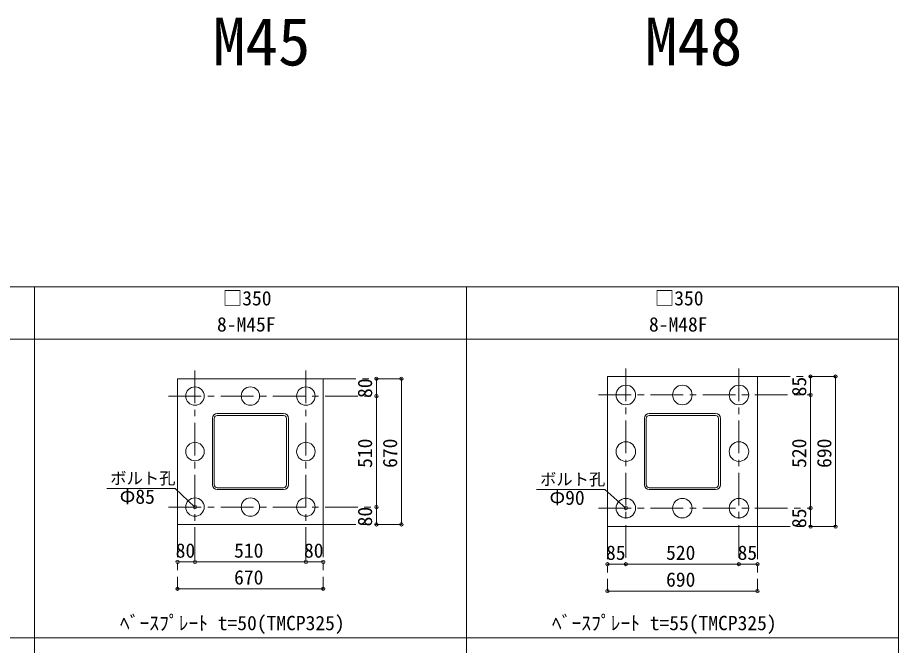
# Model space of a CAD drawing. Units: millimetres, scale not verified. Extents: x -24459 to 24278, y -16646 to 17081.
# Drawn here: x -20141 to -16090, y -13118 to -10234 of the extents above; entities that cross this region are included whole.
import ezdxf
from ezdxf.enums import TextEntityAlignment as Align

# ---------------------------------------------------------------- set-up
doc = ezdxf.new("R2010")
doc.units = ezdxf.units.MM
doc.header["$LTSCALE"] = 30
doc.header["$PDMODE"] = 32
doc.header["$PDSIZE"] = 15
doc.linetypes.add('CHAIN1', pattern=[8, 5, -1, 1, -1])
for name, color, linetype, lineweight in [('0-0_0-0', 7, 'Continuous', 18), ('0-1_補助線', 7, 'Continuous', 18), ('0-3_通り芯', 7, 'Continuous', 18), ('F-0_F-0', 7, 'Continuous', 18)]:
    doc.layers.add(name, color=color, linetype=linetype, lineweight=lineweight)
doc.layers.add('0-8_文字', color=7, linetype='Continuous')
doc.layers.add('7-0_7-0', color=7, linetype='Continuous')
doc.styles.add('ＭＳ ゴシック', font='')
doc.styles.get('ＭＳ ゴシック').set_extended_font_data('MS Gothic')

msp = doc.modelspace()

# ---------------------------------------------------------------- linework, layer by layer
at = {"layer": '0-0_0-0', "linetype": 'CHAIN1'}
for p, q in [((-19325.62, -11855.26), (-19325.62, -12735.04)), ((-18815.62, -11855.26), (-18815.62, -12735.04)), ((-17343.87, -11845.26), (-17343.87, -12745.04)), ((-16823.87, -11845.26), (-16823.87, -12745.04)), ((-18735.62, -11892.61), (-18375.87, -11892.61)), ((-16738.87, -11882.61), (-16379.12, -11882.61)), ((-19446.91, -11972.61), (-18491.25, -11972.61)), ((-17470.16, -11967.61), (-16494.5, -11967.61)), ((-19446.91, -12482.61), (-18491.25, -12482.61)), ((-17470.16, -12487.61), (-16494.5, -12487.61)), ((-19405.62, -12562.61), (-19405.62, -12858.38)), ((-18735.62, -12562.61), (-18735.62, -12858.38)), ((-18735.62, -12562.61), (-18375.87, -12562.61)), ((-17428.87, -12572.61), (-17428.87, -12868.38)), ((-16738.87, -12572.61), (-16738.87, -12868.38)), ((-16738.87, -12572.61), (-16379.12, -12572.61))]:
    msp.add_line(p, q, dxfattribs=at)
at = {"layer": '0-0_0-0'}
for p, q in [((-18491.25, -11972.61), (-18491.25, -11892.61)), ((-18375.87, -12562.61), (-18375.87, -11892.61)), ((-16494.5, -11967.61), (-16494.5, -11882.61)), ((-16379.12, -12572.61), (-16379.12, -11882.61)), ((-18491.25, -12482.61), (-18491.25, -11972.61)), ((-16494.5, -12487.61), (-16494.5, -11967.61)), ((-18491.25, -12562.61), (-18491.25, -12482.61)), ((-16494.5, -12572.61), (-16494.5, -12487.61)), ((-19405.62, -12735.04), (-19325.62, -12735.04)), ((-19325.62, -12735.04), (-18815.62, -12735.04)), ((-18815.62, -12735.04), (-18735.62, -12735.04)), ((-17428.87, -12745.04), (-17343.87, -12745.04)), ((-17343.87, -12745.04), (-16823.87, -12745.04)), ((-16823.87, -12745.04), (-16738.87, -12745.04)), ((-19405.62, -12858.38), (-18735.62, -12858.38)), ((-17428.87, -12868.38), (-16738.87, -12868.38))]:
    msp.add_line(p, q, dxfattribs=at)
at = {"layer": '0-0_0-0', "color": 4}
for p, q in [((-19731.14, -12396.73), (-19416.83, -12396.73)), ((-19416.83, -12396.73), (-19325.62, -12482.61)), ((-17754.39, -12401.73), (-17440.08, -12401.73)), ((-17440.08, -12401.73), (-17343.87, -12487.61))]:
    msp.add_line(p, q, dxfattribs=at)
at = {"layer": '0-0_0-0'}
for p in [(-18491.25, -11892.61), (-18375.87, -11892.61), (-16494.5, -11882.61), (-16379.12, -11882.61), (-18491.25, -11972.61), (-16494.5, -11967.61), (-19325.62, -12482.61), (-18491.25, -12482.61), (-17343.87, -12487.61), (-16494.5, -12487.61), (-18491.25, -12562.61), (-18375.87, -12562.61), (-16494.5, -12572.61), (-16379.12, -12572.61), (-19405.62, -12735.04), (-19325.62, -12735.04), (-18815.62, -12735.04), (-18735.62, -12735.04), (-17428.87, -12745.04), (-17343.87, -12745.04), (-16823.87, -12745.04), (-16738.87, -12745.04), (-19405.62, -12858.38), (-18735.62, -12858.38), (-17428.87, -12868.38), (-16738.87, -12868.38)]:
    msp.add_point(p, dxfattribs=at)
at = {"layer": '0-1_補助線'}
for p, q in [((-18735.62, -11892.61), (-18735.62, -12562.61)), ((-16738.87, -11882.61), (-16738.87, -12572.61)), ((-18735.62, -12562.61), (-19405.62, -12562.61)), ((-16738.87, -12572.61), (-17428.87, -12572.61))]:
    msp.add_line(p, q, dxfattribs=at)
for points in [[(-19405.62, -12562.61), (-19405.62, -11892.61), (-18735.62, -11892.61)], [(-17428.87, -12572.61), (-17428.87, -11882.61), (-16738.87, -11882.61)]]:
    msp.add_lwpolyline(points, dxfattribs=at)
for centre, radius in [((-19325.62, -11972.61), 42.5), ((-19070.62, -11972.61), 42.5), ((-18815.62, -11972.61), 42.5), ((-17343.87, -11967.61), 45), ((-17083.87, -11967.61), 45), ((-16823.87, -11967.61), 45), ((-19325.62, -12227.61), 42.5), ((-18815.62, -12227.61), 42.5), ((-17343.87, -12227.61), 45), ((-16823.87, -12227.61), 45), ((-19325.62, -12482.61), 42.5), ((-19070.62, -12482.61), 42.5), ((-18815.62, -12482.61), 42.5), ((-17343.87, -12487.61), 45), ((-17083.87, -12487.61), 45), ((-16823.87, -12487.61), 45)]:
    msp.add_circle(centre, radius, dxfattribs=at)
at = {"layer": '0-3_通り芯'}
for p, q in [((-18918.12, -12052.61), (-19223.12, -12052.61)), ((-18918.12, -12061.61), (-19223.12, -12061.61)), ((-16931.37, -12052.61), (-17236.37, -12052.61)), ((-16931.37, -12061.61), (-17236.37, -12061.61)), ((-19245.62, -12075.11), (-19245.62, -12380.11)), ((-19236.62, -12075.11), (-19236.62, -12380.11)), ((-18904.62, -12380.11), (-18904.62, -12075.11)), ((-18895.62, -12380.11), (-18895.62, -12075.11)), ((-17258.87, -12075.11), (-17258.87, -12380.11)), ((-17249.87, -12075.11), (-17249.87, -12380.11)), ((-16917.87, -12380.11), (-16917.87, -12075.11)), ((-16908.87, -12380.11), (-16908.87, -12075.11)), ((-19223.12, -12393.61), (-18918.12, -12393.61)), ((-17236.37, -12393.61), (-16931.37, -12393.61)), ((-19223.12, -12402.61), (-18918.12, -12402.61)), ((-17236.37, -12402.61), (-16931.37, -12402.61))]:
    msp.add_line(p, q, dxfattribs=at)
for centre, radius, start, end in [((-19223.12, -12075.11), 22.5, 90, 180), ((-19223.12, -12075.11), 13.5, 90, 180), ((-18918.12, -12075.11), 22.5, 0, 90), ((-18918.12, -12075.11), 13.5, 0, 90), ((-17236.37, -12075.11), 22.5, 90, 180), ((-17236.37, -12075.11), 13.5, 90, 180), ((-16931.37, -12075.11), 22.5, 0, 90), ((-16931.37, -12075.11), 13.5, 0, 90), ((-19223.12, -12380.11), 22.5, 180, 270), ((-19223.12, -12380.11), 13.5, 180, 270), ((-18918.12, -12380.11), 22.5, 270, 0), ((-18918.12, -12380.11), 13.5, 270, 0), ((-17236.37, -12380.11), 22.5, 180, 270), ((-17236.37, -12380.11), 13.5, 180, 270), ((-16931.37, -12380.11), 22.5, 270, 0), ((-16931.37, -12380.11), 13.5, 270, 0)]:
    msp.add_arc(centre, radius, start, end, dxfattribs=at)
at = {"layer": 'F-0_F-0'}
for p, q in [((-16090.5, -11470.75), (-24277.5, -11470.75)), ((-20064, -16645.75), (-20064, -11470.75)), ((-18077.25, -16645.75), (-18077.25, -11470.75)), ((-16090.5, -11710.75), (-24277.5, -11710.75)), ((-24277.5, -13083.25), (-16090.5, -13083.25))]:
    msp.add_line(p, q, dxfattribs=at)
msp.add_lwpolyline([(-24277.5, -16645.75), (-16090.5, -16645.75), (-16090.5, -11470.75)], dxfattribs=at)

# ---------------------------------------------------------------- texts
at = {"layer": '0-0_0-0', "style": 'ＭＳ ゴシック'}
for s, p in [('80', (-18491.25, -11981.36)), ('85', (-16494.5, -11973.86)), ('510', (-18491.25, -12302.61)), ('670', (-18375.87, -12302.61)), ('520', (-16494.5, -12302.61)), ('690', (-16379.12, -12302.61)), ('80', (-18491.25, -12571.36)), ('85', (-16494.5, -12578.86))]:
    msp.add_text(s, height=65.98, rotation=90, dxfattribs=at).set_placement(p, align=Align.BOTTOM_LEFT)
for s, height, p in [('ボルト孔', 54.99, (-19715.26, -12394.07)), ('ボルト孔', 54.99, (-17738.51, -12399.07)), ('Φ85', 65.98, (-19671.9, -12487.41)), ('Φ90', 65.98, (-17695.15, -12492.41)), ('80', 65.98, (-19414.37, -12735.04)), ('510', 65.98, (-19145.62, -12735.04)), ('80', 65.98, (-18824.37, -12735.04)), ('85', 65.98, (-17435.12, -12745.04)), ('520', 65.98, (-17158.87, -12745.04)), ('85', 65.98, (-16830.12, -12745.04)), ('670', 65.98, (-19145.62, -12858.38)), ('690', 65.98, (-17158.87, -12868.38))]:
    msp.add_text(s, height=height, dxfattribs=at).set_placement(p, align=Align.BOTTOM_LEFT)
at = {"layer": '0-8_文字', "style": 'ＭＳ ゴシック'}
for s, p in [('M45', (-19243.24, -10519.37)), ('M48', (-17256.49, -10519.37))]:
    msp.add_text(s, height=219.9, dxfattribs=at).set_placement(p, align=Align.BOTTOM_LEFT)
at = {"layer": '7-0_7-0', "style": 'ＭＳ ゴシック'}
for s, p in [('□350', (-19198.13, -11575.75)), ('□350', (-17211.37, -11575.75)), ('8-M45F', (-19224.37, -11695.75)), ('8-M48F', (-17237.62, -11695.75)), ('ﾍﾞｰｽﾌﾟﾚｰﾄ t=50(TMCP325)', (-19670.62, -13068.25)), ('ﾍﾞｰｽﾌﾟﾚｰﾄ t=55(TMCP325)', (-17683.87, -13068.25))]:
    msp.add_text(s, height=65.98, dxfattribs=at).set_placement(p, align=Align.BOTTOM_LEFT)

doc.saveas('drawing.dxf')
